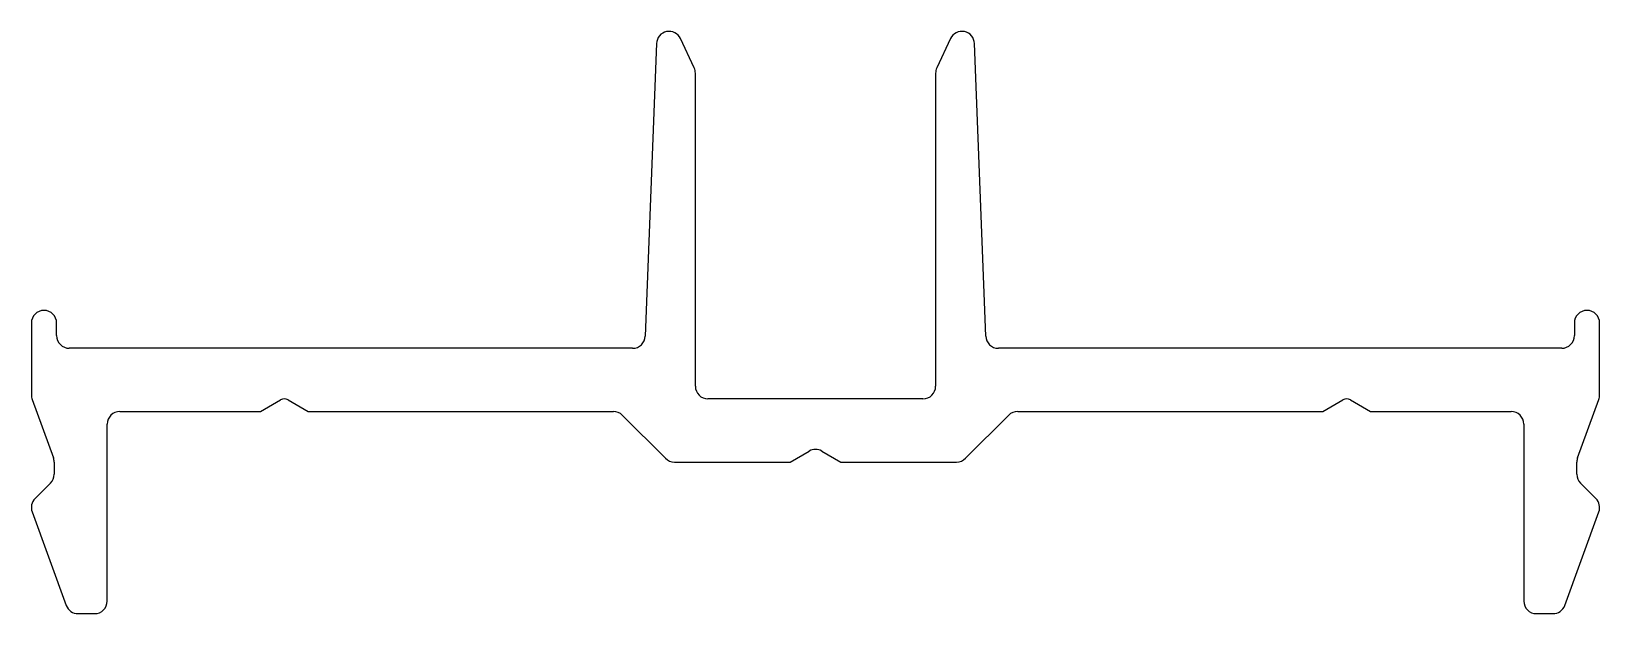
# Model space of a CAD drawing. Extents: x 2036.2 to 2098.2, y 1870.8 to 1893.8.
import ezdxf

# ---------------------------------------------------------------- set-up
doc = ezdxf.new("R2010")
doc.units = 0
doc.layers.get('0').update_dxf_attribs({"linetype": 'CONTINUOUS'})

msp = doc.modelspace()

# ---------------------------------------------------------------- linework, layer by layer
for p, q in [((2062.362, 1892.405), (2061.826, 1893.555)), ((2072.493, 1893.555), (2071.956, 1892.405)), ((2060.873, 1893.363), (2060.428, 1881.785)), ((2073.891, 1881.785), (2073.445, 1893.363)), ((2062.409, 1879.804), (2062.409, 1892.193)), ((2071.909, 1892.193), (2071.909, 1879.804)), ((2036.159, 1882.304), (2036.159, 1879.453)), ((2037.159, 1881.804), (2037.159, 1882.304)), ((2097.159, 1882.304), (2097.159, 1881.804)), ((2098.159, 1879.453), (2098.159, 1882.304)), ((2059.928, 1881.304), (2037.659, 1881.304)), ((2096.659, 1881.304), (2074.39, 1881.304)), ((2036.189, 1879.282), (2037.029, 1876.975)), ((2045.213, 1878.804), (2046.009, 1879.264)), ((2046.309, 1879.264), (2047.106, 1878.804)), ((2071.409, 1879.304), (2062.909, 1879.304)), ((2087.213, 1878.804), (2088.009, 1879.264)), ((2088.309, 1879.264), (2089.106, 1878.804)), ((2097.289, 1876.975), (2098.129, 1879.282)), ((2039.659, 1878.804), (2045.213, 1878.804)), ((2047.106, 1878.804), (2059.167, 1878.804)), ((2059.52, 1878.658), (2061.227, 1876.951)), ((2073.091, 1876.951), (2074.798, 1878.658)), ((2075.152, 1878.804), (2087.213, 1878.804)), ((2089.106, 1878.804), (2094.659, 1878.804)), ((2039.159, 1871.304), (2039.159, 1878.304)), ((2095.159, 1878.304), (2095.159, 1871.304)), ((2037.059, 1876.804), (2037.059, 1876.318)), ((2061.581, 1876.804), (2066.159, 1876.804)), ((2066.159, 1876.804), (2066.909, 1877.237)), ((2067.409, 1877.237), (2068.159, 1876.804)), ((2068.159, 1876.804), (2072.738, 1876.804)), ((2097.259, 1876.318), (2097.259, 1876.804)), ((2036.913, 1875.965), (2036.306, 1875.358)), ((2098.013, 1875.358), (2097.406, 1875.965)), ((2036.189, 1874.833), (2037.536, 1871.133)), ((2096.782, 1871.133), (2098.129, 1874.833)), ((2038.006, 1870.804), (2038.659, 1870.804)), ((2095.659, 1870.804), (2096.313, 1870.804))]:
    msp.add_line(p, q)
for centre, radius, start, end in [((2061.373, 1893.344), 0.5, 24.99875, 177.79859), ((2072.946, 1893.344), 0.5, 2.20153, 155.00113), ((2061.909, 1892.193), 0.5, 359.99933, 24.99956), ((2072.409, 1892.193), 0.5, 155.00044, 180.00067), ((2036.659, 1882.304), 0.5, 0, 180), ((2097.659, 1882.304), 0.5, 0, 180), ((2037.659, 1881.804), 0.5, 180, 270), ((2059.928, 1881.804), 0.5, 269.9996, 357.79718), ((2074.39, 1881.804), 0.5, 182.20282, 270.0004), ((2096.659, 1881.804), 0.5, 270, 360), ((2036.659, 1879.453), 0.5, 179.99973, 199.9991), ((2046.159, 1879.004), 0.3, 59.99967, 120.00033), ((2062.909, 1879.804), 0.5, 180, 270), ((2071.409, 1879.804), 0.5, 270, 360), ((2088.159, 1879.004), 0.3, 59.99967, 120.00033), ((2097.659, 1879.453), 0.5, 340.00073, 0.00011), ((2039.659, 1878.304), 0.5, 90, 180), ((2059.167, 1878.304), 0.5, 45.0001, 90.00014), ((2075.152, 1878.304), 0.5, 89.99986, 134.9999), ((2094.659, 1878.304), 0.5, 0, 90), ((2036.559, 1876.804), 0.5, 0.00134, 20.00178), ((2061.581, 1877.304), 0.5, 225.00002, 270.00003), ((2067.159, 1876.804), 0.5, 60, 120), ((2072.738, 1877.304), 0.5, 269.99992, 314.99998), ((2097.759, 1876.804), 0.5, 159.99956, 179.99992), ((2036.559, 1876.318), 0.5, 315.00002, 0.00003), ((2097.759, 1876.318), 0.5, 179.99992, 224.9999), ((2036.659, 1875.004), 0.5, 134.99995, 199.99942), ((2097.659, 1875.004), 0.5, 340.00058, 45.00005), ((2038.659, 1871.304), 0.5, 270, 360), ((2095.659, 1871.304), 0.5, 180, 270), ((2038.006, 1871.304), 0.5, 200.00036, 269.99951), ((2096.313, 1871.304), 0.5, 270.00049, 339.99964)]:
    msp.add_arc(centre, radius, start, end)

doc.saveas('drawing.dxf')
